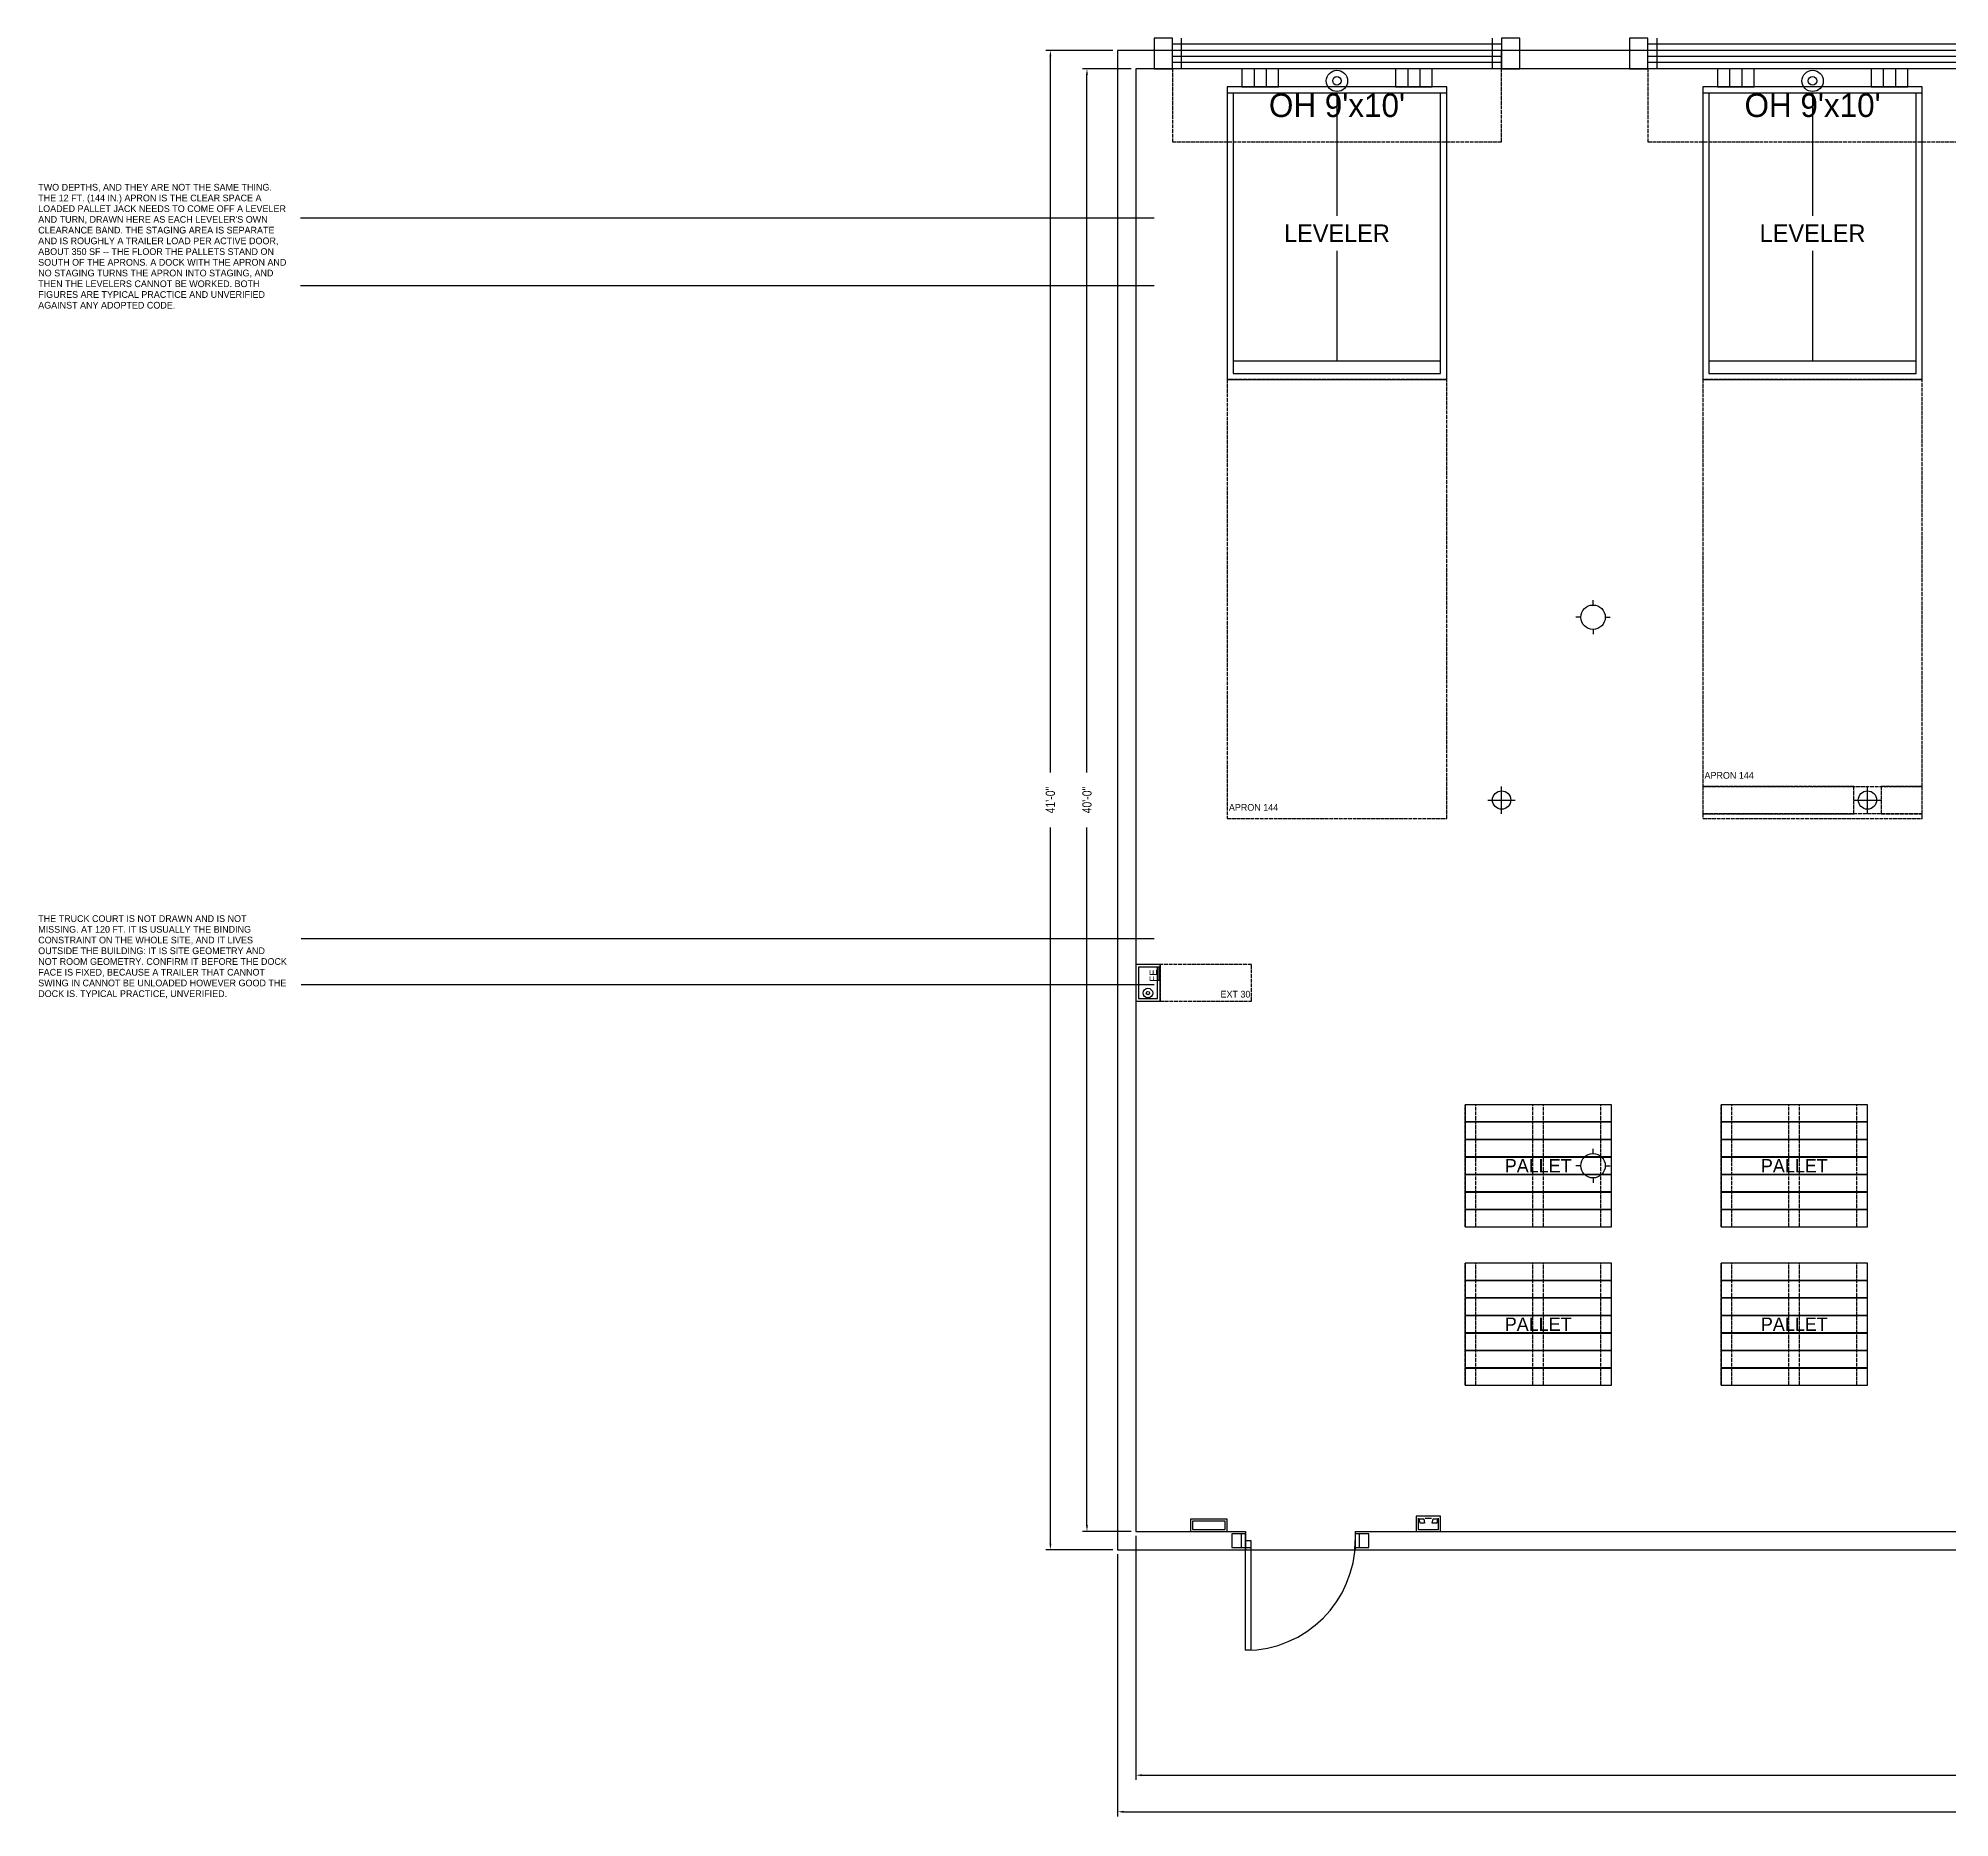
# Model space of a CAD drawing. Header units: inches. Extents: x -360 to 884, y -94 to 490.
# Drawn here: x -360 to 267, y -94 to 490 of the extents above; entities that cross this region are included whole.
import ezdxf
from ezdxf.enums import TextEntityAlignment as Align

# ---------------------------------------------------------------- set-up
doc = ezdxf.new("R2010")
doc.units = ezdxf.units.IN
doc.header["$MEASUREMENT"] = 0
doc.linetypes.add('DASHED', pattern=[1.524, 1.27, -0.254])
for name, color, linetype in [('A-ANNO-DIMS', 2, 'Continuous'), ('A-ANNO-TEXT', 7, 'Continuous'), ('A-AREA', 8, 'Continuous'), ('A-DOOR', 3, 'Continuous'), ('A-FLOR-IDEN', 7, 'Continuous'), ('A-WALL', 7, 'Continuous'), ('Q-EQPM', 3, 'Continuous'), ('Q-FURN', 6, 'Continuous')]:
    doc.layers.add(name, color=color, linetype=linetype)
doc.layers.add('A-CLRN', color=1, linetype='DASHED', plot=False)
doc.styles.add('OpenSansCondensed-Light', font='OpenSansCondensed-Light.ttf')
doc.dimstyles.new('ROOM', dxfattribs={"dimtxt": 3, "dimasz": 2, "dimexe": 1.5, "dimexo": 1.5, "dimgap": 1, "dimtad": 1, "dimdec": 0, "dimlunit": 4, "dimcen": 2.5, "dimclrt": 2, "dimazin": 3, "dimtfac": 1, "dimtmove": 0, "dimatfit": 3, "dimfrac": 1})

# ---------------------------------------------------------------- blocks, each defined once
blk = doc.blocks.new('DOOR-SWING-36')
for p, q in [((-1.35, -2.25), (-1.35, 2.25)), ((37.35, -2.25), (37.35, 2.25)), ((0, -2.25), (1.75, -2.25))]:
    blk.add_line(p, q)
for points in [[(-4.5, -2.25), (0, -2.25), (0, 2.25), (-4.5, 2.25)], [(0, 0), (1.75, 0), (1.75, -36), (0, -36)], [(36, -2.25), (40.5, -2.25), (40.5, 2.25), (36, 2.25)]]:
    blk.add_lwpolyline(points, close=True)
blk.add_arc((0, 0), 36, -90, 0)
blk = doc.blocks.new('DOOR-ROLLUP')
for p, q in [((0, 0), (108, 0)), ((3, 0), (3, -10)), ((105, 0), (105, -10)), ((0, -2), (108, -2)), ((0, -4), (108, -4)), ((0, -6), (108, -6)), ((0, -8), (108, -8))]:
    blk.add_line(p, q)
at = {"linetype": 'DASHED'}
blk.add_lwpolyline([(0, 0), (108, 0), (108, 24), (0, 24)], close=True, dxfattribs=at)
for points in [[(-6, -10), (0, -10), (0, 0), (-6, 0)], [(108, -10), (114, -10), (114, 0), (108, 0)]]:
    blk.add_lwpolyline(points, close=True)
for radius in [3.5, 1.4]:
    blk.add_circle((54, 4), radius)
blk.add_text("OH 9'x10'", height=7.714, rotation=180).set_placement((54, 12), align=Align.MIDDLE_CENTER)
blk = doc.blocks.new('DOCK-LEVELER')
for p, q in [((2, 90), (70, 90)), ((36, 53.76), (36, 90)), ((36, 2), (36, 42.24)), ((0, 2), (72, 2)), ((8.8, -6), (8.8, 0)), ((12.8, -6), (12.8, 0)), ((59.2, -6), (59.2, 0)), ((63.2, -6), (63.2, 0))]:
    blk.add_line(p, q)
for points in [[(0, 0), (72, 0), (72, 96), (0, 96)], [(2, 2), (70, 2), (70, 94), (2, 94)], [(4.8, -6), (16.8, -6), (16.8, 0), (4.8, 0)], [(55.2, -6), (67.2, -6), (67.2, 0), (55.2, 0)]]:
    blk.add_lwpolyline(points, close=True)
blk.add_text('LEVELER', height=5.76, rotation=180).set_placement((36, 48), align=Align.MIDDLE_CENTER)
blk = doc.blocks.new('PALLET-40x48')
at = {"linetype": 'DASHED'}
for p, q in [((0, 0), (0, 40)), ((3.5, 0), (3.5, 40)), ((22.25, 0), (22.25, 40)), ((25.75, 0), (25.75, 40)), ((44.5, 0), (44.5, 40)), ((48, 0), (48, 40))]:
    blk.add_line(p, q, dxfattribs=at)
for points in [[(0, 0), (48, 0), (48, 40), (0, 40)], [(0, 34.5), (48, 34.5), (48, 40), (0, 40)], [(0, 28.75), (48, 28.75), (48, 34.25), (0, 34.25)], [(0, 23), (48, 23), (48, 28.5), (0, 28.5)], [(0, 17.25), (48, 17.25), (48, 22.75), (0, 22.75)], [(0, 11.5), (48, 11.5), (48, 17), (0, 17)], [(0, 5.75), (48, 5.75), (48, 11.25), (0, 11.25)], [(0, 0), (48, 0), (48, 5.5), (0, 5.5)]]:
    blk.add_lwpolyline(points, close=True)
blk.add_text('PALLET', height=4.4).set_placement((24, 20), align=Align.MIDDLE_CENTER)
blk = doc.blocks.new('ELEC-LIGHT-CEILING')
for p, q in [((-4, 0), (-5.6, 0)), ((0, 4), (0, 5.6)), ((4, 0), (5.6, 0)), ((0, -4), (0, -5.6))]:
    blk.add_line(p, q)
blk.add_circle((0, 0), 4)
blk = doc.blocks.new('EXIT-SIGN')
blk.add_line((-1.2, 0), (1.2, 0))
for points in [[(-6, 0), (6, 0), (6, 4), (-6, 4)], [(-5.36, 0.64), (5.36, 0.64), (5.36, 3.36), (-5.36, 3.36)]]:
    blk.add_lwpolyline(points, close=True)
blk = doc.blocks.new('EMERGENCY-LIGHT')
for p, q in [((-2.88125, 3.4125), (-3.35, 3.4125)), ((-1.025, 4.35), (1.025, 4.35)), ((2.88125, 3.4125), (3.35, 3.4125))]:
    blk.add_line(p, q)
for points in [[(-4, 0), (4, 0), (4, 5), (-4, 5)], [(-3.0125, 4.1625), (-1.5125, 4.1625), (-1.25, 2.6625), (-2.75, 2.6625)], [(1.5125, 4.1625), (3.0125, 4.1625), (2.75, 2.6625), (1.25, 2.6625)]]:
    blk.add_lwpolyline(points, close=True)
blk.add_lwpolyline([(-3.35, 4.35), (-3.35, 0.65), (3.35, 0.65), (3.35, 4.35)])
blk = doc.blocks.new('FIRE-EXT-CABINET')
for p, q in [((-5.12, 8), (-5.12, 7.12)), ((-5.12, 7.56), (-0.8, 7.56)), ((-0.8, 8), (-0.8, 7.12))]:
    blk.add_line(p, q)
for points in [[(-6, 0), (6, 0), (6, 8), (-6, 8)], [(-5.12, 0.88), (5.12, 0.88), (5.12, 7.12), (-5.12, 7.12)]]:
    blk.add_lwpolyline(points, close=True)
for radius in [1.56, 0.546]:
    blk.add_circle((3.326, 4), radius)
blk = doc.blocks.new('SPRK-HEAD-UPRIGHT')
for p, q in [((-4.5, 0), (4.5, 0)), ((0, -4.5), (0, 4.5))]:
    blk.add_line(p, q)
blk.add_circle((0, 0), 3)
blk = doc.blocks.new('_CLOSEDFILLED')
at = {"color": 0, "linetype": 'BYBLOCK'}
blk.add_solid([(-1, 0.16), (0, 0), (-1, -0.16)], dxfattribs=at)
blk = doc.blocks.new('*D1')
for p, q in [((0, -1.5), (0, -81.5)), ((600, -1.5), (600, -81.5)), ((2, -80), (291, -80)), ((309, -80), (598, -80))]:
    blk.add_line(p, q)
at = {"layer": 'Defpoints'}
for p in [(0, 0), (600, 0), (0, -80)]:
    blk.add_point(p, dxfattribs=at)
at = {"layer": 'A-ANNO-DIMS', "xscale": 2, "yscale": 2, "rotation": 180}
blk.add_blockref('_CLOSEDFILLED', (0, -80), dxfattribs=at)
at = {"layer": 'A-ANNO-DIMS', "xscale": 2, "yscale": 2}
blk.add_blockref('_CLOSEDFILLED', (600, -80), dxfattribs=at)
at = {"layer": 'A-ANNO-DIMS', "color": 2, "insert": (300, -80), "char_height": 3, "attachment_point": 5, "style": 'OpenSansCondensed-Light'}
blk.add_mtext('50\'-0"', dxfattribs=at)
blk = doc.blocks.new('*D2')
for p, q in [((-1.5, 480), (-17.5, 480)), ((-16, 249), (-16, 478)), ((-16, 2), (-16, 231)), ((-1.5, 0), (-17.5, 0))]:
    blk.add_line(p, q)
at = {"layer": 'Defpoints'}
for p in [(0, 480), (-16, 0), (0, 0)]:
    blk.add_point(p, dxfattribs=at)
at = {"layer": 'A-ANNO-DIMS', "xscale": 2, "yscale": 2}
for p, rotation in [((-16, 480), 90), ((-16, 0), 270)]:
    blk.add_blockref('_CLOSEDFILLED', p, dxfattribs=dict(at, rotation=rotation))
at = {"layer": 'A-ANNO-DIMS', "color": 2, "insert": (-16, 240), "char_height": 3, "attachment_point": 5, "rotation": 90, "style": 'OpenSansCondensed-Light'}
blk.add_mtext('40\'-0"', dxfattribs=at)
blk = doc.blocks.new('*D3')
for p, q in [((-6, -7.5), (-6, -93.5)), ((606, -7.5), (606, -93.5)), ((-4, -92), (291, -92)), ((309, -92), (604, -92))]:
    blk.add_line(p, q)
at = {"layer": 'Defpoints'}
for p in [(-6, -6), (606, -6), (-6, -92)]:
    blk.add_point(p, dxfattribs=at)
at = {"layer": 'A-ANNO-DIMS', "xscale": 2, "yscale": 2, "rotation": 180}
blk.add_blockref('_CLOSEDFILLED', (-6, -92), dxfattribs=at)
at = {"layer": 'A-ANNO-DIMS', "xscale": 2, "yscale": 2}
blk.add_blockref('_CLOSEDFILLED', (606, -92), dxfattribs=at)
at = {"layer": 'A-ANNO-DIMS', "color": 2, "insert": (300, -92), "char_height": 3, "attachment_point": 5, "style": 'OpenSansCondensed-Light'}
blk.add_mtext('51\'-0"', dxfattribs=at)
blk = doc.blocks.new('*D4')
for p, q in [((-7.5, 486), (-29.5, 486)), ((-28, 249), (-28, 484)), ((-28, -4), (-28, 231)), ((-7.5, -6), (-29.5, -6))]:
    blk.add_line(p, q)
at = {"layer": 'Defpoints'}
for p in [(-6, 486), (-28, -6), (-6, -6)]:
    blk.add_point(p, dxfattribs=at)
at = {"layer": 'A-ANNO-DIMS', "xscale": 2, "yscale": 2}
for p, rotation in [((-28, 486), 90), ((-28, -6), 270)]:
    blk.add_blockref('_CLOSEDFILLED', p, dxfattribs=dict(at, rotation=rotation))
at = {"layer": 'A-ANNO-DIMS', "color": 2, "insert": (-28, 240), "char_height": 3, "attachment_point": 5, "rotation": 90, "style": 'OpenSansCondensed-Light'}
blk.add_mtext('41\'-0"', dxfattribs=at)

msp = doc.modelspace()

# ---------------------------------------------------------------- linework, layer by layer
at = {"layer": 'A-AREA'}
msp.add_lwpolyline([(-6, -6), (606, -6), (606, -6), (606, 486), (606, 486), (-6, 486), (-6, 486), (-6, -6)], close=True, dxfattribs=at)
at = {"layer": 'A-CLRN', "linetype": 'DASHED'}
for points in [[(30, 234), (102, 234), (102, 378), (30, 378), (30, 234)], [(186, 244.5), (258, 244.5), (258, 378), (186, 378), (186, 244.5)], [(186, 235.5), (235.5, 235.5), (235.5, 244.5), (186, 244.5), (186, 235.5)], [(244.5, 235.5), (258, 235.5), (258, 244.5), (244.5, 244.5), (244.5, 235.5)], [(186, 234), (258, 234), (258, 235.5), (186, 235.5), (186, 234)], [(8, 174), (38, 174), (38, 186), (8, 186), (8, 174)]]:
    msp.add_lwpolyline(points, dxfattribs=at)
at = {"layer": 'A-FLOR-IDEN'}
for p, q in [((-273.964, 431.09), (6, 431.09)), ((-273.964, 408.87), (6, 408.87)), ((-273.797, 194.61), (6, 194.61)), ((-273.797, 179.43), (6, 179.43))]:
    msp.add_line(p, q, dxfattribs=at)
at = {"layer": 'A-WALL'}
for p, q in [((12, 486), (-6, 486)), ((-6, 486), (-6, -6)), ((12, 480), (12, 486)), ((168, 486), (120, 486)), ((120, 480), (120, 486)), ((168, 480), (168, 486)), ((12, 480), (0, 480)), ((0, 480), (0, 0)), ((168, 480), (120, 480)), ((0, 0), (36, 0)), ((36, 0), (36, -6)), ((72, 0), (600, 0)), ((72, 0), (72, -6)), ((-6, -6), (36, -6)), ((72, -6), (606, -6))]:
    msp.add_line(p, q, dxfattribs=at)

# ---------------------------------------------------------------- block references
at = {"layer": 'A-DOOR', "rotation": 180}
for p in [(120, 480), (276, 480)]:
    msp.add_blockref('DOOR-ROLLUP', p, dxfattribs=at)
at = {"layer": 'A-DOOR'}
msp.add_blockref('DOOR-SWING-36', (36, -3), dxfattribs=at)
at = {"layer": 'Q-EQPM'}
for name, p in [('ELEC-LIGHT-CEILING', (150, 300)), ('SPRK-HEAD-UPRIGHT', (120, 240)), ('SPRK-HEAD-UPRIGHT', (240, 240)), ('PALLET-40x48', (108, 100)), ('PALLET-40x48', (192, 100)), ('ELEC-LIGHT-CEILING', (150, 120)), ('PALLET-40x48', (108, 48)), ('PALLET-40x48', (192, 48)), ('EXIT-SIGN', (24, 0)), ('EMERGENCY-LIGHT', (96, 0))]:
    msp.add_blockref(name, p, dxfattribs=at)
at = {"layer": 'Q-EQPM', "rotation": 270}
msp.add_blockref('FIRE-EXT-CABINET', (0, 180), dxfattribs=at)
at = {"layer": 'Q-FURN', "rotation": 180}
for p in [(102, 474), (258, 474)]:
    msp.add_blockref('DOCK-LEVELER', p, dxfattribs=at)

# ---------------------------------------------------------------- texts
at = {"layer": 'A-ANNO-TEXT'}
for s, p in [('TWO DEPTHS, AND THEY ARE NOT THE SAME THING.', (-360, 440)), ('THE 12 FT. (144 IN.) APRON IS THE CLEAR SPACE A', (-360, 436.48)), ('LOADED PALLET JACK NEEDS TO COME OFF A LEVELER', (-360, 432.96)), ("AND TURN, DRAWN HERE AS EACH LEVELER'S OWN", (-360, 429.44)), ('CLEARANCE BAND. THE STAGING AREA IS SEPARATE', (-360, 425.92)), ('AND IS ROUGHLY A TRAILER LOAD PER ACTIVE DOOR,', (-360, 422.4)), ('ABOUT 350 SF -- THE FLOOR THE PALLETS STAND ON', (-360, 418.88)), ('SOUTH OF THE APRONS. A DOCK WITH THE APRON AND', (-360, 415.36)), ('NO STAGING TURNS THE APRON INTO STAGING, AND', (-360, 411.84)), ('THEN THE LEVELERS CANNOT BE WORKED. BOTH', (-360, 408.32)), ('AGAINST ANY ADOPTED CODE.', (-360, 401.28)), ('FIGURES ARE TYPICAL PRACTICE AND UNVERIFIED', (-360, 404.8)), ('THE TRUCK COURT IS NOT DRAWN AND IS NOT', (-360, 200)), ('CONSTRAINT ON THE WHOLE SITE, AND IT LIVES', (-360, 192.96)), ('MISSING. AT 120 FT. IT IS USUALLY THE BINDING', (-360, 196.48)), ('OUTSIDE THE BUILDING: IT IS SITE GEOMETRY AND', (-360, 189.44)), ('NOT ROOM GEOMETRY. CONFIRM IT BEFORE THE DOCK', (-360, 185.92)), ('FACE IS FIXED, BECAUSE A TRAILER THAT CANNOT', (-360, 182.4)), ('SWING IN CANNOT BE UNLOADED HOWEVER GOOD THE', (-360, 178.88)), ('DOCK IS. TYPICAL PRACTICE, UNVERIFIED.', (-360, 175.36))]:
    msp.add_text(s, height=2.2, dxfattribs=at).set_placement(p)
at = {"layer": 'A-CLRN'}
for s, p in [('APRON 144', (194.638, 248.1)), ('APRON 144', (38.638, 237.6)), ('EXT 30', (32.708, 176.3))]:
    msp.add_text(s, height=2.2, dxfattribs=at).set_placement(p, align=Align.MIDDLE_CENTER)
at = {"layer": 'Q-EQPM'}
msp.add_text('FE', height=2.4, rotation=90, dxfattribs=at).set_placement((5.76, 182.4), align=Align.MIDDLE_CENTER)

# ---------------------------------------------------------------- dimensions: what is measured, and where the dimension line sits
at = {"layer": 'A-ANNO-DIMS'}
for base, p1, p2, text, picture, middle in [((-28, -6), (-6, -6), (-6, 486), '41\'-0"', '*D4', (-28, 240)), ((-16, 0), (0, 0), (0, 480), '40\'-0"', '*D2', (-16, 240))]:
    dim = msp.add_linear_dim(base=base, p1=p1, p2=p2, angle=90, text=text, dimstyle='ROOM', override={"dimtxt": 3, "dimasz": 2, "dimexe": 1.5, "dimexo": 1.5, "dimgap": 1, "dimzin": 8, "dimlunit": 4}, dxfattribs=at)
    dim.commit()
    dim.dimension.update_dxf_attribs({"geometry": picture, "text_midpoint": middle})
for base, p1, p2, text, picture, middle in [((0, -80), (0, 0), (600, 0), '50\'-0"', '*D1', (300, -80)), ((-6, -92), (-6, -6), (606, -6), '51\'-0"', '*D3', (300, -92))]:
    dim = msp.add_linear_dim(base=base, p1=p1, p2=p2, text=text, dimstyle='ROOM', override={"dimtxt": 3, "dimasz": 2, "dimexe": 1.5, "dimexo": 1.5, "dimgap": 1, "dimzin": 8, "dimlunit": 4}, dxfattribs=at)
    dim.commit()
    dim.dimension.update_dxf_attribs({"geometry": picture, "text_midpoint": middle})

doc.saveas('drawing.dxf')
